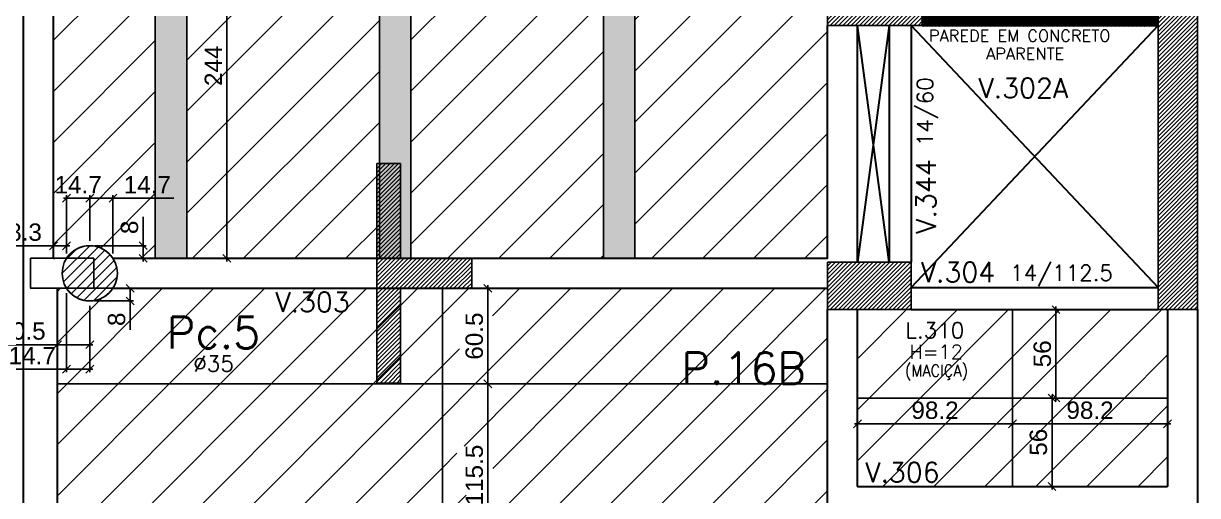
# Model space of a CAD drawing. Extents: x 534 to 8035, y 2354 to 7562.
# Drawn here: x 4985 to 5729, y 6268 to 6567 of the extents above; entities that cross this region are included whole.
import ezdxf

# ---------------------------------------------------------------- set-up
doc = ezdxf.new("R2010")
doc.units = 0
doc.layers.get('0').update_dxf_attribs({"color": 9, "linetype": 'CONTINUOUS'})
doc.layers.get('DEFPOINTS').update_dxf_attribs({"linetype": 'CONTINUOUS'})
for name, color, linetype in [('CORTE-FORMA', 1, 'CONTINUOUS'), ('FO-HACHURA_PILAR-CONT', 252, 'CONTINUOUS'), ('FO-HACHURA_PILAR-MORRE', 252, 'CONTINUOUS'), ('FO-TEXTO-LAJES', 152, 'CONTINUOUS'), ('FO-TEXTO-VIGAS', 3, 'CONTINUOUS'), ('P-C', 1, 'CONTINUOUS'), ('P-M', 7, 'CONTINUOUS'), ('P-N', 5, 'CONTINUOUS'), ('Painéis', 200, 'CONTINUOUS'), ('PAREDE', 191, 'CONTINUOUS'), ('Reaproveitamento', 251, 'CONTINUOUS'), ('TIRAS REESCORAMENTO', 252, 'CONTINUOUS')]:
    doc.layers.add(name, color=color, linetype=linetype)
for name, color, linetype, lineweight in [('FO-Textos dos pilares', 3, 'CONTINUOUS', 20), ('FO-Vigas', 2, 'CONTINUOUS', 30), ('SEM LAJE', 8, 'CONTINUOUS', 30)]:
    doc.layers.add(name, color=color, linetype=linetype, lineweight=lineweight)
doc.styles.add('ARIAL', font='arial.ttf')
doc.styles.add('ROMANS', font='romans.shx')
doc.dimstyles.new('COTA LAJE', dxfattribs={"dimtxt": 11, "dimasz": 5, "dimexe": 2, "dimexo": 3, "dimgap": 3, "dimtad": 3, "dimdec": 1, "dimzin": 12, "dimdsep": 46, "dimtxsty": 'ARIAL', "dimblk": 'OBLIQUE', "dimcen": 10, "dimdle": 2, "dimclrd": 5, "dimclre": 5, "dimclrt": 2, "dimadec": 0, "dimazin": 3, "dimtfac": 1, "dimtdec": 1, "dimtmove": 0, "dimatfit": 3, "dimldrblk": 'OBLIQUE', "dimfxl": 1, "dimlwd": -1, "dimlwe": -1, "dimarcsym": 1})
pattern_1 = [(45, (-8897.1667, 12460.0115), (-1.32582521, 1.32582521), [])]

# ---------------------------------------------------------------- blocks, each defined once
blk = doc.blocks.new('_Oblique')
at = {"color": 0, "linetype": 'ByBlock', "lineweight": -2}
blk.add_line((-0.5, -0.5), (0.5, 0.5), dxfattribs=at)
blk = doc.blocks.new('*D432')
at = {"layer": 'DEFPOINTS', "color": 0, "linetype": 'Continuous', "transparency": 16777216}
for p in [(5088.68, 6661.86), (5114.02, 6661.86), (5088.68, 6417.86)]:
    blk.add_point(p, dxfattribs=at)
at = {"layer": 'Painéis', "color": 5, "linetype": 'Continuous', "transparency": 16777216}
for p, q in [((5091.68, 6661.86), (5116.02, 6661.86)), ((5114.02, 6415.86), (5114.02, 6663.86)), ((5091.68, 6417.86), (5116.02, 6417.86))]:
    blk.add_line(p, q, dxfattribs=at)
at = {"layer": 'Painéis', "color": 5, "linetype": 'Continuous', "transparency": 16777216, "xscale": 5, "yscale": 5, "zscale": 5}
for p, rotation in [((5114.02, 6661.86), 90), ((5114.02, 6417.86), 270)]:
    blk.add_blockref('_Oblique', p, dxfattribs=dict(at, rotation=rotation))
at = {"layer": 'Painéis', "color": 2, "linetype": 'Continuous', "transparency": 16777216, "insert": (5105.49, 6539.86), "char_height": 11, "attachment_point": 5, "rotation": 90, "style": 'ARIAL'}
blk.add_mtext('244', dxfattribs=at)
blk = doc.blocks.new('*D434')
at = {"layer": 'DEFPOINTS', "color": 0, "linetype": 'Continuous', "transparency": 16777216}
for p in [(5027.18, 6425.86), (5060.98, 6425.86), (5041.88, 6417.86)]:
    blk.add_point(p, dxfattribs=at)
at = {"layer": 'Painéis', "color": 5, "linetype": 'Continuous', "transparency": 16777216}
for p, q in [((5060.98, 6425.86), (5060.98, 6444.11)), ((5030.18, 6425.86), (5062.98, 6425.86)), ((5060.98, 6415.86), (5060.98, 6425.86)), ((5044.88, 6417.86), (5062.98, 6417.86))]:
    blk.add_line(p, q, dxfattribs=at)
at = {"layer": 'Painéis', "color": 5, "linetype": 'Continuous', "transparency": 16777216, "xscale": 5, "yscale": 5, "zscale": 5}
for p, rotation in [((5060.98, 6425.86), 90), ((5060.98, 6417.86), 270)]:
    blk.add_blockref('_Oblique', p, dxfattribs=dict(at, rotation=rotation))
at = {"layer": 'Painéis', "color": 2, "linetype": 'Continuous', "transparency": 16777216, "insert": (5052.36, 6437.49), "char_height": 11, "attachment_point": 5, "rotation": 90, "style": 'ARIAL'}
blk.add_mtext('8', dxfattribs=at)
blk = doc.blocks.new('*D435')
at = {"layer": 'DEFPOINTS', "color": 0, "linetype": 'Continuous', "transparency": 16777216}
for p in [(5027.18, 6455.93), (5027.18, 6425.86), (5041.88, 6417.86)]:
    blk.add_point(p, dxfattribs=at)
at = {"layer": 'Painéis', "color": 5, "linetype": 'Continuous', "transparency": 16777216}
for p, q in [((5027.18, 6428.86), (5027.18, 6457.93)), ((5041.88, 6420.86), (5041.88, 6457.93)), ((5027.18, 6455.93), (5043.88, 6455.93)), ((5041.88, 6455.93), (5080.42, 6455.93))]:
    blk.add_line(p, q, dxfattribs=at)
at = {"layer": 'Painéis', "color": 5, "linetype": 'Continuous', "transparency": 16777216, "xscale": 5, "yscale": 5, "zscale": 5, "rotation": 180}
blk.add_blockref('_Oblique', (5027.18, 6455.93), dxfattribs=at)
at = {"layer": 'Painéis', "color": 5, "linetype": 'Continuous', "transparency": 16777216, "xscale": 5, "yscale": 5, "zscale": 5}
blk.add_blockref('_Oblique', (5041.88, 6455.93), dxfattribs=at)
at = {"layer": 'Painéis', "color": 2, "linetype": 'Continuous', "transparency": 16777216, "insert": (5063.65, 6464.46), "char_height": 11, "attachment_point": 5, "style": 'ARIAL'}
blk.add_mtext('14.7', dxfattribs=at)
blk = doc.blocks.new('*D436')
at = {"layer": 'DEFPOINTS', "color": 0, "linetype": 'Continuous', "transparency": 16777216}
for p in [(5004.18, 6425.75), (5004.18, 6417.86), (5012.48, 6417.86)]:
    blk.add_point(p, dxfattribs=at)
at = {"layer": 'Painéis', "color": 5, "linetype": 'Continuous', "transparency": 16777216}
for p, q in [((5004.18, 6425.75), (4973.14, 6425.75)), ((5004.18, 6420.86), (5004.18, 6427.75)), ((5014.48, 6425.75), (5004.18, 6425.75)), ((5012.48, 6420.86), (5012.48, 6427.75))]:
    blk.add_line(p, q, dxfattribs=at)
at = {"layer": 'Painéis', "color": 5, "linetype": 'Continuous', "transparency": 16777216, "xscale": 5, "yscale": 5, "zscale": 5, "rotation": 180}
blk.add_blockref('_Oblique', (5004.18, 6425.75), dxfattribs=at)
at = {"layer": 'Painéis', "color": 5, "linetype": 'Continuous', "transparency": 16777216, "xscale": 5, "yscale": 5, "zscale": 5}
blk.add_blockref('_Oblique', (5012.48, 6425.75), dxfattribs=at)
at = {"layer": 'Painéis', "color": 2, "linetype": 'Continuous', "transparency": 16777216, "insert": (4986.16, 6434.37), "char_height": 11, "attachment_point": 5, "style": 'ARIAL'}
blk.add_mtext('8.3', dxfattribs=at)
blk = doc.blocks.new('*D437')
at = {"layer": 'DEFPOINTS', "color": 0, "linetype": 'Continuous', "transparency": 16777216}
for p in [(5027.18, 6455.93), (5027.18, 6425.86), (5012.48, 6417.86)]:
    blk.add_point(p, dxfattribs=at)
at = {"layer": 'Painéis', "color": 5, "linetype": 'Continuous', "transparency": 16777216}
for p, q in [((5012.48, 6420.86), (5012.48, 6457.93)), ((5027.18, 6428.86), (5027.18, 6457.93)), ((5010.48, 6455.93), (5029.18, 6455.93))]:
    blk.add_line(p, q, dxfattribs=at)
at = {"layer": 'Painéis', "color": 5, "linetype": 'Continuous', "transparency": 16777216, "xscale": 5, "yscale": 5, "zscale": 5, "rotation": 180}
blk.add_blockref('_Oblique', (5012.48, 6455.93), dxfattribs=at)
at = {"layer": 'Painéis', "color": 5, "linetype": 'Continuous', "transparency": 16777216, "xscale": 5, "yscale": 5, "zscale": 5}
blk.add_blockref('_Oblique', (5027.18, 6455.93), dxfattribs=at)
at = {"layer": 'Painéis', "color": 2, "linetype": 'Continuous', "transparency": 16777216, "insert": (5019.83, 6464.46), "char_height": 11, "attachment_point": 5, "style": 'ARIAL'}
blk.add_mtext('14.7', dxfattribs=at)
blk = doc.blocks.new('*D451')
at = {"layer": 'DEFPOINTS', "color": 0, "linetype": 'Continuous', "transparency": 16777216}
for p in [(5619.47, 6329.36), (5636.95, 6329.36), (5611.91, 6273.36)]:
    blk.add_point(p, dxfattribs=at)
at = {"layer": 'Painéis', "color": 5, "linetype": 'Continuous', "transparency": 16777216}
for p, q in [((5636.95, 6271.36), (5636.95, 6331.36)), ((5622.47, 6329.36), (5638.95, 6329.36)), ((5614.91, 6273.36), (5638.95, 6273.36))]:
    blk.add_line(p, q, dxfattribs=at)
at = {"layer": 'Painéis', "color": 5, "linetype": 'Continuous', "transparency": 16777216, "xscale": 5, "yscale": 5, "zscale": 5}
for p, rotation in [((5636.95, 6329.36), 90), ((5636.95, 6273.36), 270)]:
    blk.add_blockref('_Oblique', p, dxfattribs=dict(at, rotation=rotation))
at = {"layer": 'Painéis', "color": 2, "linetype": 'Continuous', "transparency": 16777216, "insert": (5628.34, 6301.36), "char_height": 11, "attachment_point": 5, "rotation": 90, "style": 'ARIAL'}
blk.add_mtext('56', dxfattribs=at)
blk = doc.blocks.new('*D452')
at = {"layer": 'DEFPOINTS', "color": 0, "linetype": 'Continuous', "transparency": 16777216}
for p in [(5611.91, 6385.36), (5639.45, 6385.36), (5611.91, 6329.36)]:
    blk.add_point(p, dxfattribs=at)
at = {"layer": 'Painéis', "color": 5, "linetype": 'Continuous', "transparency": 16777216}
for p, q in [((5614.91, 6385.36), (5641.45, 6385.36)), ((5639.45, 6327.36), (5639.45, 6387.36)), ((5614.91, 6329.36), (5641.45, 6329.36))]:
    blk.add_line(p, q, dxfattribs=at)
at = {"layer": 'Painéis', "color": 5, "linetype": 'Continuous', "transparency": 16777216, "xscale": 5, "yscale": 5, "zscale": 5}
for p, rotation in [((5639.45, 6385.36), 90), ((5639.45, 6329.36), 270)]:
    blk.add_blockref('_Oblique', p, dxfattribs=dict(at, rotation=rotation))
at = {"layer": 'Painéis', "color": 2, "linetype": 'Continuous', "transparency": 16777216, "insert": (5630.84, 6357.36), "char_height": 11, "attachment_point": 5, "rotation": 90, "style": 'ARIAL'}
blk.add_mtext('56', dxfattribs=at)
blk = doc.blocks.new('*D453')
at = {"layer": 'DEFPOINTS', "color": 0, "linetype": 'Continuous', "transparency": 16777216}
for p in [(5513.68, 6329.36), (5611.91, 6329.36), (5611.91, 6312.96)]:
    blk.add_point(p, dxfattribs=at)
at = {"layer": 'Painéis', "color": 5, "linetype": 'Continuous', "transparency": 16777216}
for p, q in [((5513.68, 6326.36), (5513.68, 6310.96)), ((5611.91, 6326.36), (5611.91, 6310.96)), ((5511.68, 6312.96), (5613.91, 6312.96))]:
    blk.add_line(p, q, dxfattribs=at)
at = {"layer": 'Painéis', "color": 5, "linetype": 'Continuous', "transparency": 16777216, "xscale": 5, "yscale": 5, "zscale": 5, "rotation": 180}
blk.add_blockref('_Oblique', (5513.68, 6312.96), dxfattribs=at)
at = {"layer": 'Painéis', "color": 5, "linetype": 'Continuous', "transparency": 16777216, "xscale": 5, "yscale": 5, "zscale": 5}
blk.add_blockref('_Oblique', (5611.91, 6312.96), dxfattribs=at)
at = {"layer": 'Painéis', "color": 2, "linetype": 'Continuous', "transparency": 16777216, "insert": (5562.8, 6321.58), "char_height": 11, "attachment_point": 5, "style": 'ARIAL'}
blk.add_mtext('98.2', dxfattribs=at)
blk = doc.blocks.new('*D454')
at = {"layer": 'DEFPOINTS', "color": 0, "linetype": 'Continuous', "transparency": 16777216}
for p in [(5611.91, 6329.36), (5710.15, 6329.36), (5710.15, 6312.96)]:
    blk.add_point(p, dxfattribs=at)
at = {"layer": 'Painéis', "color": 5, "linetype": 'Continuous', "transparency": 16777216}
for p, q in [((5611.91, 6326.36), (5611.91, 6310.96)), ((5710.15, 6326.36), (5710.15, 6310.96)), ((5609.91, 6312.96), (5712.15, 6312.96))]:
    blk.add_line(p, q, dxfattribs=at)
at = {"layer": 'Painéis', "color": 5, "linetype": 'Continuous', "transparency": 16777216, "xscale": 5, "yscale": 5, "zscale": 5, "rotation": 180}
blk.add_blockref('_Oblique', (5611.91, 6312.96), dxfattribs=at)
at = {"layer": 'Painéis', "color": 5, "linetype": 'Continuous', "transparency": 16777216, "xscale": 5, "yscale": 5, "zscale": 5}
blk.add_blockref('_Oblique', (5710.15, 6312.96), dxfattribs=at)
at = {"layer": 'Painéis', "color": 2, "linetype": 'Continuous', "transparency": 16777216, "insert": (5661.03, 6321.58), "char_height": 11, "attachment_point": 5, "style": 'ARIAL'}
blk.add_mtext('98.2', dxfattribs=at)
blk = doc.blocks.new('*D468')
at = {"layer": 'DEFPOINTS', "color": 0, "linetype": 'Continuous', "transparency": 16777216}
for p in [(5250.68, 6338.33), (5279.49, 6338.33), (5250.68, 6222.83)]:
    blk.add_point(p, dxfattribs=at)
at = {"layer": 'Painéis', "color": 5, "linetype": 'Continuous', "transparency": 16777216}
for p, q in [((5279.49, 6220.83), (5279.49, 6340.33)), ((5253.68, 6338.33), (5281.49, 6338.33)), ((5253.68, 6222.83), (5281.49, 6222.83))]:
    blk.add_line(p, q, dxfattribs=at)
at = {"layer": 'Painéis', "color": 5, "linetype": 'Continuous', "transparency": 16777216, "xscale": 5, "yscale": 5, "zscale": 5}
for p, rotation in [((5279.49, 6338.33), 90), ((5279.49, 6222.83), 270)]:
    blk.add_blockref('_Oblique', p, dxfattribs=dict(at, rotation=rotation))
at = {"layer": 'Painéis', "color": 2, "linetype": 'Continuous', "transparency": 16777216, "insert": (5270.88, 6280.58), "char_height": 11, "attachment_point": 5, "rotation": 90, "style": 'ARIAL'}
blk.add_mtext('115.5', dxfattribs=at)
blk = doc.blocks.new('*D469')
at = {"layer": 'DEFPOINTS', "color": 0, "linetype": 'Continuous', "transparency": 16777216}
for p in [(5250.68, 6398.86), (5279.49, 6398.86), (5250.68, 6338.33)]:
    blk.add_point(p, dxfattribs=at)
at = {"layer": 'Painéis', "color": 5, "linetype": 'Continuous', "transparency": 16777216}
for p, q in [((5253.68, 6398.86), (5281.49, 6398.86)), ((5279.49, 6336.33), (5279.49, 6400.86)), ((5253.68, 6338.33), (5281.49, 6338.33))]:
    blk.add_line(p, q, dxfattribs=at)
at = {"layer": 'Painéis', "color": 5, "linetype": 'Continuous', "transparency": 16777216, "xscale": 5, "yscale": 5, "zscale": 5}
for p, rotation in [((5279.49, 6398.86), 90), ((5279.49, 6338.33), 270)]:
    blk.add_blockref('_Oblique', p, dxfattribs=dict(at, rotation=rotation))
at = {"layer": 'Painéis', "color": 2, "linetype": 'Continuous', "transparency": 16777216, "insert": (5270.88, 6368.59), "char_height": 11, "attachment_point": 5, "rotation": 90, "style": 'ARIAL'}
blk.add_mtext('60.5', dxfattribs=at)
blk = doc.blocks.new('*D470')
at = {"layer": 'DEFPOINTS', "color": 0, "linetype": 'Continuous', "transparency": 16777216}
for p in [(5006.68, 6390.86), (5027.18, 6390.86), (5006.68, 6363.16)]:
    blk.add_point(p, dxfattribs=at)
at = {"layer": 'Painéis', "color": 5, "linetype": 'Continuous', "transparency": 16777216}
for p, q in [((5006.68, 6387.86), (5006.68, 6361.16)), ((5027.18, 6387.86), (5027.18, 6361.16)), ((5006.68, 6363.16), (4966.84, 6363.16)), ((5029.18, 6363.16), (5006.68, 6363.16))]:
    blk.add_line(p, q, dxfattribs=at)
at = {"layer": 'Painéis', "color": 5, "linetype": 'Continuous', "transparency": 16777216, "xscale": 5, "yscale": 5, "zscale": 5, "rotation": 180}
blk.add_blockref('_Oblique', (5006.68, 6363.16), dxfattribs=at)
at = {"layer": 'Painéis', "color": 5, "linetype": 'Continuous', "transparency": 16777216, "xscale": 5, "yscale": 5, "zscale": 5}
blk.add_blockref('_Oblique', (5027.18, 6363.16), dxfattribs=at)
at = {"layer": 'Painéis', "color": 2, "linetype": 'Continuous', "transparency": 16777216, "insert": (4984.26, 6371.77), "char_height": 11, "attachment_point": 5, "style": 'ARIAL'}
blk.add_mtext('20.5', dxfattribs=at)
blk = doc.blocks.new('*D471')
at = {"layer": 'DEFPOINTS', "color": 0, "linetype": 'Continuous', "transparency": 16777216}
for p in [(5012.48, 6398.86), (5027.18, 6390.86), (5012.48, 6347.66)]:
    blk.add_point(p, dxfattribs=at)
at = {"layer": 'Painéis', "color": 5, "linetype": 'Continuous', "transparency": 16777216}
for p, q in [((5012.48, 6395.86), (5012.48, 6345.66)), ((5027.18, 6387.86), (5027.18, 6345.66)), ((5012.48, 6347.66), (4973.95, 6347.66)), ((5029.18, 6347.66), (5012.48, 6347.66))]:
    blk.add_line(p, q, dxfattribs=at)
at = {"layer": 'Painéis', "color": 5, "linetype": 'Continuous', "transparency": 16777216, "xscale": 5, "yscale": 5, "zscale": 5, "rotation": 180}
blk.add_blockref('_Oblique', (5012.48, 6347.66), dxfattribs=at)
at = {"layer": 'Painéis', "color": 5, "linetype": 'Continuous', "transparency": 16777216, "xscale": 5, "yscale": 5, "zscale": 5}
blk.add_blockref('_Oblique', (5027.18, 6347.66), dxfattribs=at)
at = {"layer": 'Painéis', "color": 2, "linetype": 'Continuous', "transparency": 16777216, "insert": (4990.72, 6356.18), "char_height": 11, "attachment_point": 5, "style": 'ARIAL'}
blk.add_mtext('14.7', dxfattribs=at)
blk = doc.blocks.new('*D472')
at = {"layer": 'DEFPOINTS', "color": 0, "linetype": 'Continuous', "transparency": 16777216}
for p in [(5027.18, 6398.86), (5052.83, 6398.86), (5027.18, 6390.86)]:
    blk.add_point(p, dxfattribs=at)
at = {"layer": 'Painéis', "color": 5, "linetype": 'Continuous', "transparency": 16777216}
for p, q in [((5030.18, 6398.86), (5054.83, 6398.86)), ((5052.83, 6398.86), (5052.83, 6388.86)), ((5030.18, 6390.86), (5054.83, 6390.86)), ((5052.83, 6390.86), (5052.83, 6372.61))]:
    blk.add_line(p, q, dxfattribs=at)
at = {"layer": 'Painéis', "color": 5, "linetype": 'Continuous', "transparency": 16777216, "xscale": 5, "yscale": 5, "zscale": 5}
for p, rotation in [((5052.83, 6398.86), 90), ((5052.83, 6390.86), 270)]:
    blk.add_blockref('_Oblique', p, dxfattribs=dict(at, rotation=rotation))
at = {"layer": 'Painéis', "color": 2, "linetype": 'Continuous', "transparency": 16777216, "insert": (5044.21, 6379.24), "char_height": 11, "attachment_point": 5, "rotation": 90, "style": 'ARIAL'}
blk.add_mtext('8', dxfattribs=at)

msp = doc.modelspace()

# ---------------------------------------------------------------- hatches: boundary and pattern name
at = {"layer": 'CORTE-FORMA'}
h = msp.add_hatch(dxfattribs=at)
h.set_pattern_fill('ANSI31', color=70, scale=15)
h.set_pattern_definition(pattern_1)
h.paths.add_polyline_path([(5224.19, 6398.86), (5224.19, 6338.86), (5209.19, 6338.86), (5209.19, 6477.86), (5224.19, 6477.86), (5224.19, 6417.86), (5269.19, 6417.86), (5269.19, 6398.86)])
at = {"layer": 'FO-HACHURA_PILAR-CONT'}
h = msp.add_hatch(dxfattribs=at)
h.set_pattern_fill('ANSI31', color=256, scale=15)
h.set_pattern_definition([(45, (-2310.0819, 12460.0115), (-1.3258252, 1.3258252), [])])
h.paths.add_polyline_path([(5494.68, 6584.36), (5494.68, 6565.36), (5554.68, 6565.36), (5554.68, 6584.36)])
h = msp.add_hatch(dxfattribs=at)
h.set_pattern_fill('ANSI31', color=256, scale=15)
h.set_pattern_definition(pattern_1)
h.paths.add_polyline_path([(5704.15, 6584.36), (5729.15, 6584.36), (5729.15, 6385.36), (5704.15, 6385.36)])
h = msp.add_hatch(dxfattribs=at)
h.set_pattern_fill('ANSI31', color=256, scale=15)
h.set_pattern_definition(pattern_1)
h.paths.add_polyline_path([(5494.68, 6385.36), (5494.68, 6415.36), (5547.68, 6415.36), (5547.68, 6385.36)])
at = {"layer": 'FO-HACHURA_PILAR-MORRE'}
h = msp.add_hatch(dxfattribs=at)
h.set_pattern_fill('ANSI31', color=256, scale=35)
h.set_pattern_definition([(45, (-9108.887, 12460.0115), (-3.0935922, 3.0935922), [])])
edge = h.paths.add_edge_path()
edge.add_arc((5027.18, 6408.36), 17.5, 0, 360)
at = {"layer": 'PAREDE', "linetype": 'Continuous', "lineweight": 50}
h = msp.add_hatch(dxfattribs=at)
h.set_pattern_fill('ANSI31', color=256, scale=15)
h.set_pattern_definition([(45, (-2310.0819, 12460.0115), (-1.3258252, 1.3258252), [])])
h.paths.add_polyline_path([(5704.15, 6584.36), (5554.68, 6584.36), (5554.68, 6565.36), (5704.15, 6565.36)])
at = {"layer": 'Reaproveitamento', "linetype": 'Continuous'}
h = msp.add_hatch(dxfattribs=at)
h.set_pattern_fill('ANSI31', color=256, scale=7.2)
edge = h.paths.add_edge_path()
edge.add_line((5068.68, 6661.86), (5004.18, 6661.86))
edge.add_line((5004.18, 6661.86), (5004.18, 6657.03))
edge.add_line((5004.18, 6657.03), (5004.18, 6417.86))
edge.add_line((5004.18, 6417.86), (5009.68, 6417.86))
edge.add_line((5009.68, 6417.86), (5012.48, 6417.86))
edge.add_arc((5027.18, 6408.36), 17.5, 32.87835, 147.12165, ccw=False)
edge.add_line((5041.88, 6417.86), (5068.68, 6417.86))
edge.add_line((5068.68, 6417.86), (5068.68, 6661.86))
h = msp.add_hatch(dxfattribs=at)
h.set_pattern_fill('ANSI31', color=256, scale=7.2)
h.paths.add_polyline_path([(5088.68, 6417.86), (5210.68, 6417.86), (5210.68, 6661.86), (5088.68, 6661.86)])
h = msp.add_hatch(dxfattribs=at)
h.set_pattern_fill('ANSI31', color=256, scale=7.2)
h.paths.add_polyline_path([(5230.68, 6417.86), (5352.68, 6417.86), (5352.68, 6661.86), (5230.68, 6661.86)])
h = msp.add_hatch(dxfattribs=at)
h.set_pattern_fill('ANSI31', color=256, scale=7.2)
h.paths.add_polyline_path([(5372.68, 6417.86), (5494.68, 6417.86), (5494.68, 6661.86), (5372.68, 6661.86)])
h = msp.add_hatch(dxfattribs=at)
h.set_pattern_fill('ANSI31', color=256, scale=7.2)
edge = h.paths.add_edge_path()
edge.add_line((5250.68, 6398.86), (5041.88, 6398.86))
edge.add_arc((5027.18, 6408.36), 17.5, 212.87835, 327.12165, ccw=False)
edge.add_line((5012.48, 6398.86), (5009.68, 6398.86))
edge.add_line((5009.68, 6398.86), (5006.68, 6398.86))
edge.add_line((5006.68, 6398.86), (5006.68, 6338.33))
edge.add_line((5006.68, 6338.33), (5250.68, 6338.33))
edge.add_line((5250.68, 6338.33), (5250.68, 6398.86))
h = msp.add_hatch(dxfattribs=at)
h.set_pattern_fill('ANSI31', color=256, scale=7.2)
h.paths.add_polyline_path([(5250.68, 6338.33), (5494.68, 6338.33), (5494.68, 6398.86), (5250.68, 6398.86)])
h.paths.add_polyline_path([(5282.31, 6360.6), (5282.31, 6383.19), (5259.65, 6383.19), (5259.65, 6360.6)], flags=16)
h = msp.add_hatch(dxfattribs=at)
h.set_pattern_fill('ANSI31', color=256, scale=7.2)
h.paths.add_polyline_path([(5611.91, 6329.36), (5513.68, 6329.36), (5513.68, 6385.36), (5611.91, 6385.36)])
h.paths.add_polyline_path([(5545.18, 6310.14), (5580.59, 6310.14), (5580.59, 6332.81), (5545.18, 6332.81)], flags=9)
h = msp.add_hatch(dxfattribs=at)
h.set_pattern_fill('ANSI31', color=256, scale=7.2)
h.paths.add_polyline_path([(5710.15, 6329.36), (5611.91, 6329.36), (5611.91, 6385.36), (5710.15, 6385.36)])
h.paths.add_polyline_path([(5642.27, 6346.1), (5642.27, 6368.69), (5619.6, 6368.69), (5619.6, 6346.1)], flags=24)
h = msp.add_hatch(dxfattribs=at)
h.set_pattern_fill('ANSI31', color=256, scale=7.2)
h.paths.add_polyline_path([(5250.68, 6338.33), (5006.68, 6338.33), (5006.68, 6222.83), (5250.68, 6222.83)])
h = msp.add_hatch(dxfattribs=at)
h.set_pattern_fill('ANSI31', color=256, scale=7.2)
h.paths.add_polyline_path([(5250.68, 6222.83), (5494.68, 6222.83), (5494.68, 6338.33), (5250.68, 6338.33)])
h.paths.add_polyline_path([(5282.5, 6267.83), (5282.5, 6298.96), (5259.83, 6298.96), (5259.83, 6267.83)], flags=16)
h = msp.add_hatch(dxfattribs=at)
h.set_pattern_fill('ANSI31', color=256, scale=7.2)
h.paths.add_polyline_path([(5611.91, 6273.36), (5513.68, 6273.36), (5513.68, 6329.36), (5611.91, 6329.36)])
h = msp.add_hatch(dxfattribs=at)
h.set_pattern_fill('ANSI31', color=256, scale=7.2)
h.paths.add_polyline_path([(5710.15, 6329.36), (5611.91, 6329.36), (5611.91, 6273.36), (5710.15, 6273.36)])
h.paths.add_polyline_path([(5639.77, 6290.1), (5639.77, 6312.69), (5617.1, 6312.69), (5617.1, 6290.1)], flags=24)
at = {"layer": 'TIRAS REESCORAMENTO', "linetype": 'Continuous'}
for points in [[(5068.68, 6417.86), (5088.68, 6417.86), (5088.68, 6661.86), (5068.68, 6661.86)], [(5210.68, 6417.86), (5230.68, 6417.86), (5230.68, 6661.86), (5210.68, 6661.86)], [(5352.68, 6417.86), (5372.68, 6417.86), (5372.68, 6661.86), (5352.68, 6661.86)]]:
    msp.add_hatch(color=256, dxfattribs=at).paths.add_polyline_path(points)

# ---------------------------------------------------------------- linework, layer by layer
at = {"layer": 'CORTE-FORMA', "color": 70}
for p, q in [((5209.19, 6477.86), (5224.19, 6477.86)), ((5209.19, 6338.86), (5224.19, 6338.86))]:
    msp.add_line(p, q, dxfattribs=at)
at = {"layer": 'CORTE-FORMA'}
for p, q in [((5209.19, 6477.86), (5209.19, 6338.86)), ((5224.19, 6477.86), (5224.19, 6417.86)), ((5224.19, 6417.86), (5269.19, 6417.86)), ((5269.19, 6417.86), (5269.19, 6398.86)), ((5224.19, 6398.86), (5224.19, 6338.86)), ((5224.19, 6398.86), (5269.19, 6398.86))]:
    msp.add_line(p, q, dxfattribs=at)
at = {"layer": 'FO-Vigas'}
for p, q in [((4985.18, 5142.36), (4985.18, 7083.34)), ((5004.18, 6417.86), (5004.18, 6768.36)), ((5494.68, 6417.86), (5494.68, 6565.36)), ((5513.68, 6415.36), (5513.68, 6565.36)), ((5533.68, 6565.36), (5533.68, 6415.36)), ((5547.68, 6565.36), (5547.68, 6415.36)), ((5554.68, 6565.36), (5704.15, 6565.36)), ((5004.18, 6417.86), (5005.07, 6417.86)), ((5041.88, 6417.86), (5494.68, 6417.86)), ((5006.68, 5938.83), (5006.68, 6398.86)), ((5006.68, 6398.86), (5007.53, 6398.86)), ((5041.88, 6398.86), (5494.68, 6398.86)), ((5547.68, 6399.36), (5704.15, 6399.36)), ((5494.68, 6253.86), (5494.68, 6385.36)), ((5513.68, 6273.36), (5513.68, 6385.36)), ((5547.68, 6385.36), (5704.15, 6385.36)), ((5710.15, 6385.36), (5710.15, 6273.36)), ((5729.15, 6385.36), (5729.15, 5954.36)), ((5513.68, 6273.36), (5710.15, 6273.36))]:
    msp.add_line(p, q, dxfattribs=at)
at = {"layer": 'P-C'}
for p, q in [((5494.68, 6584.36), (5494.68, 6565.36)), ((5554.68, 6584.36), (5554.68, 6565.36)), ((5704.15, 6385.36), (5704.15, 6584.36)), ((5729.15, 6385.36), (5729.15, 6584.36)), ((5494.68, 6565.36), (5554.68, 6565.36)), ((5494.68, 6415.36), (5547.68, 6415.36)), ((5494.68, 6385.36), (5494.68, 6415.36)), ((5547.68, 6415.36), (5547.68, 6385.36)), ((5494.68, 6385.36), (5547.68, 6385.36)), ((5704.15, 6385.36), (5729.15, 6385.36))]:
    msp.add_line(p, q, dxfattribs=at)
at = {"layer": 'P-M'}
msp.add_circle((5027.18, 6408.36), 17.5, dxfattribs=at)
at = {"layer": 'P-N'}
msp.add_lwpolyline([(4989.68, 6417.86), (4989.68, 6408.36), (4989.68, 6398.86), (5009.68, 6398.86), (5029.68, 6398.86), (5029.68, 6408.36), (5029.68, 6417.86), (5009.68, 6417.86), (4989.68, 6417.86)], close=True, dxfattribs=at)
at = {"layer": 'Painéis', "linetype": 'Continuous'}
for points in [[(5068.68, 6661.86), (5004.18, 6661.86), (5004.18, 6657.03), (5004.18, 6417.86), (5009.68, 6417.86), (5012.48, 6417.86, -0.544331), (5041.88, 6417.86), (5068.68, 6417.86)], [(5250.68, 6398.86), (5041.88, 6398.86, -0.544331), (5012.48, 6398.86), (5009.68, 6398.86), (5006.68, 6398.86), (5006.68, 6338.33), (5250.68, 6338.33)]]:
    msp.add_lwpolyline(points, format="xyb", close=True, dxfattribs=at)
for points in [[(5068.68, 6417.86), (5088.68, 6417.86), (5088.68, 6661.86), (5068.68, 6661.86)], [(5088.68, 6417.86), (5210.68, 6417.86), (5210.68, 6661.86), (5088.68, 6661.86)], [(5210.68, 6417.86), (5230.68, 6417.86), (5230.68, 6661.86), (5210.68, 6661.86)], [(5230.68, 6417.86), (5352.68, 6417.86), (5352.68, 6661.86), (5230.68, 6661.86)], [(5352.68, 6417.86), (5372.68, 6417.86), (5372.68, 6661.86), (5352.68, 6661.86)], [(5372.68, 6417.86), (5494.68, 6417.86), (5494.68, 6661.86), (5372.68, 6661.86)], [(5250.68, 6338.33), (5494.68, 6338.33), (5494.68, 6398.86), (5250.68, 6398.86)], [(5611.91, 6329.36), (5513.68, 6329.36), (5513.68, 6385.36), (5611.91, 6385.36)], [(5710.15, 6329.36), (5611.91, 6329.36), (5611.91, 6385.36), (5710.15, 6385.36)], [(5250.68, 6338.33), (5006.68, 6338.33), (5006.68, 6222.83), (5250.68, 6222.83)], [(5250.68, 6222.83), (5494.68, 6222.83), (5494.68, 6338.33), (5250.68, 6338.33)], [(5611.91, 6273.36), (5513.68, 6273.36), (5513.68, 6329.36), (5611.91, 6329.36)], [(5710.15, 6329.36), (5611.91, 6329.36), (5611.91, 6273.36), (5710.15, 6273.36)]]:
    msp.add_lwpolyline(points, close=True, dxfattribs=at)
at = {"layer": 'SEM LAJE'}
for p, q in [((5533.68, 6565.36), (5513.68, 6415.36)), ((5533.68, 6415.36), (5513.68, 6565.36)), ((5547.68, 6565.36), (5704.15, 6399.36)), ((5704.15, 6565.36), (5547.68, 6399.36))]:
    msp.add_line(p, q, dxfattribs=at)

# ---------------------------------------------------------------- texts
at = {"layer": 'FO-TEXTO-LAJES', "style": 'ROMANS'}
msp.add_text('L.310', height=10, dxfattribs=at).set_placement((5544.07, 6367.24))
at = {"layer": 'FO-TEXTO-LAJES', "color": 3, "style": 'ROMANS'}
msp.add_text('H=12', height=9, dxfattribs=at).set_placement((5546.49, 6354.15))
at = {"layer": 'FO-TEXTO-LAJES', "color": 4, "style": 'ROMANS', "width": 0.9}
msp.add_text('(MACIÇA)', height=7.5, dxfattribs=at).set_placement((5543.75, 6342.94))
at = {"layer": 'FO-TEXTO-VIGAS', "color": 4, "style": 'ROMANS'}
for s, p in [('PAREDE EM CONCRETO', (5558.94, 6555.14)), ('APARENTE', (5595.2, 6543.73))]:
    msp.add_text(s, height=7.5, dxfattribs=at).set_placement(p)
at = {"layer": 'FO-TEXTO-VIGAS', "style": 'ROMANS'}
msp.add_text('14/60', height=10, rotation=90, dxfattribs=at).set_placement((5561.48, 6488.84))
at = {"layer": 'FO-TEXTO-VIGAS', "color": 1, "style": 'ROMANS'}
for s, p in [('V.302A', (5590.35, 6519.46)), ('V.304', (5553.83, 6402.84)), ('V.303', (5144.8, 6383.93)), ('V.306', (5518.58, 6276.04))]:
    msp.add_text(s, height=12.5, dxfattribs=at).set_placement(p)
msp.add_text('V.344', height=12.5, rotation=90, dxfattribs=at).set_placement((5563.31, 6433.45))
at = {"layer": 'FO-TEXTO-VIGAS', "style": 'ROMANS'}
msp.add_text('14/112.5', height=10, dxfattribs=at).set_placement((5610.44, 6403.66))
at = {"layer": 'FO-Textos dos pilares', "color": 1, "style": 'ROMANS'}
for s, p in [('Pc.5', (5076.06, 6360.82)), ('P.16B', (5402.18, 6338.27))]:
    msp.add_text(s, height=20, dxfattribs=at).set_placement(p)
at = {"layer": 'FO-Textos dos pilares', "color": 3, "style": 'ROMANS'}
msp.add_text('%%C35', height=10, dxfattribs=at).set_placement((5092.78, 6346.12))

# ---------------------------------------------------------------- dimensions: what is measured, and where the dimension line sits
at = {"layer": 'Painéis', "linetype": 'Continuous'}
for base, p1, p2, picture, middle in [((5114.02, 6661.86), (5088.68, 6417.86), (5088.68, 6661.86), '*D432', (5105.49, 6539.86)), ((5060.98, 6425.86), (5041.88, 6417.86), (5027.18, 6425.86), '*D434', (5052.36, 6437.49)), ((5279.49, 6398.86), (5250.68, 6338.33), (5250.68, 6398.86), '*D469', (5270.88, 6368.59)), ((5639.45, 6385.36), (5611.91, 6329.36), (5611.91, 6385.36), '*D452', (5630.84, 6357.36)), ((5279.49, 6338.33), (5250.68, 6222.83), (5250.68, 6338.33), '*D468', (5270.88, 6280.58)), ((5636.95, 6329.36), (5611.91, 6273.36), (5619.47, 6329.36), '*D451', (5628.34, 6301.36))]:
    dim = msp.add_linear_dim(base=base, p1=p1, p2=p2, angle=90, dimstyle='COTA LAJE', dxfattribs=at)
    dim.commit()
    dim.dimension.update_dxf_attribs({"geometry": picture, "text_midpoint": middle})
for p1, picture, middle in [((5012.48, 6417.86), '*D437', (5019.83, 6455.93)), ((5041.88, 6417.86), '*D435', (5063.65, 6455.93))]:
    dim = msp.add_linear_dim(base=(5027.18, 6455.93), p1=p1, p2=(5027.18, 6425.86), dimstyle='COTA LAJE', dxfattribs=at)
    dim.commit()
    dim.dimension.update_dxf_attribs({"geometry": picture, "text_midpoint": middle, "dimtype": 160})
for base, p1, p2, picture, middle in [((5004.18, 6425.75), (5012.48, 6417.86), (5004.18, 6417.86), '*D436', (4986.16, 6434.37)), ((5012.48, 6347.66), (5027.18, 6390.86), (5012.48, 6398.86), '*D471', (4990.72, 6356.18)), ((5006.68, 6363.16), (5027.18, 6390.86), (5006.68, 6390.86), '*D470', (4984.26, 6371.77)), ((5611.91, 6312.96), (5513.68, 6329.36), (5611.91, 6329.36), '*D453', (5562.8, 6321.58)), ((5710.15, 6312.96), (5611.91, 6329.36), (5710.15, 6329.36), '*D454', (5661.03, 6321.58))]:
    dim = msp.add_linear_dim(base=base, p1=p1, p2=p2, dimstyle='COTA LAJE', dxfattribs=at)
    dim.commit()
    dim.dimension.update_dxf_attribs({"geometry": picture, "text_midpoint": middle})
dim = msp.add_linear_dim(base=(5052.83, 6398.86), p1=(5027.18, 6390.86), p2=(5027.18, 6398.86), angle=90, dimstyle='COTA LAJE', dxfattribs=at)
dim.commit()
dim.dimension.update_dxf_attribs({"geometry": '*D472', "text_midpoint": (5052.83, 6379.24), "dimtype": 160})

doc.saveas('drawing.dxf')
